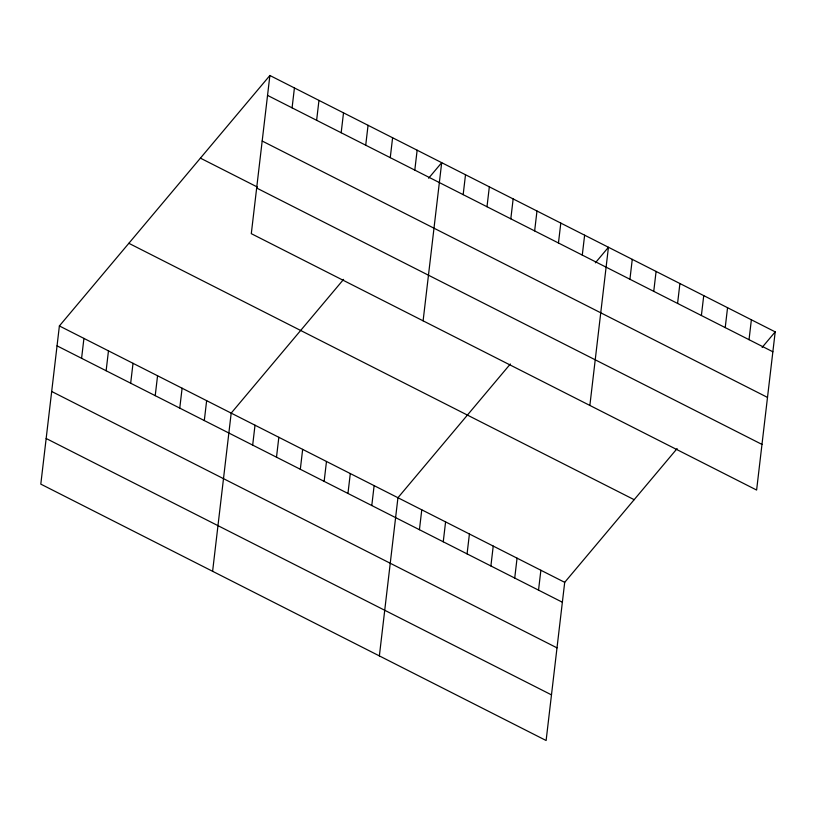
<?xml version="1.0" encoding="UTF-8"?>
<svg xmlns="http://www.w3.org/2000/svg" width="816" height="816" viewBox="0 0 816 816"><rect width="100%" height="100%" fill="white"/><g stroke="black" fill="none" stroke-linecap="round" stroke-linejoin="round"><path stroke-width="1.22" d="M269.882 75.49L251.297 233.662L756.616 490.049L775.2 331.877L269.882 75.49L59.384 325.951L40.8 484.123L546.118 740.51L564.703 582.338L677.107 448.596M81.59 358.295L83.926 338.405M106.131 370.75L108.467 350.86M130.672 383.204L133.018 363.314M155.224 395.658L157.559 375.768M179.765 408.112L182.101 388.212M204.306 420.566L206.642 400.666M212.609 571.292L231.193 413.12L343.597 279.378M292.087 107.845L294.423 87.944M252.674 445.108L255.01 425.207M276.502 457.195L278.837 437.294M316.628 120.299L318.964 100.399M300.319 469.282L302.654 449.381M341.17 132.753L343.516 112.853M324.146 481.369L326.482 461.468M365.721 145.197L368.057 125.307M347.963 493.456L350.299 473.555M390.262 157.651L392.598 137.761M371.79 505.543L374.126 485.642M414.803 170.105L417.139 150.215M379.369 655.901L397.943 497.729L510.357 363.987M423.106 320.831L441.691 162.67L428.614 178.225M419.434 529.706L421.77 509.816M463.172 194.647L465.508 174.757M443.251 541.793L445.587 521.903M486.999 206.734L489.335 186.833M467.078 553.88L469.414 533.99M510.816 218.821L513.152 198.92M490.895 565.967L493.231 546.077M534.643 230.908L536.979 211.007M514.723 578.054L517.058 558.164M558.46 242.995L560.796 223.094M538.54 590.141L540.875 570.251M582.287 255.082L584.623 235.181M589.866 405.44L608.44 247.268L595.364 262.834M629.932 279.256L632.267 259.355M653.749 291.343L656.084 271.442M677.576 303.43L679.912 283.529M701.393 315.517L703.729 295.616M725.22 327.604L727.556 307.703M749.037 339.691L751.373 319.79M762.124 347.432L775.2 331.877M267.536 95.39L772.864 351.778M262.181 141.025L767.499 397.402M200.41 158.141L257.315 187.017M256.663 188.037L761.981 444.414M128.846 243.301L634.165 499.688M59.384 325.951L564.703 582.338M57.049 345.851L562.367 602.228M51.683 391.476L557.002 647.863M46.165 438.488L551.483 694.875"/></g></svg>
